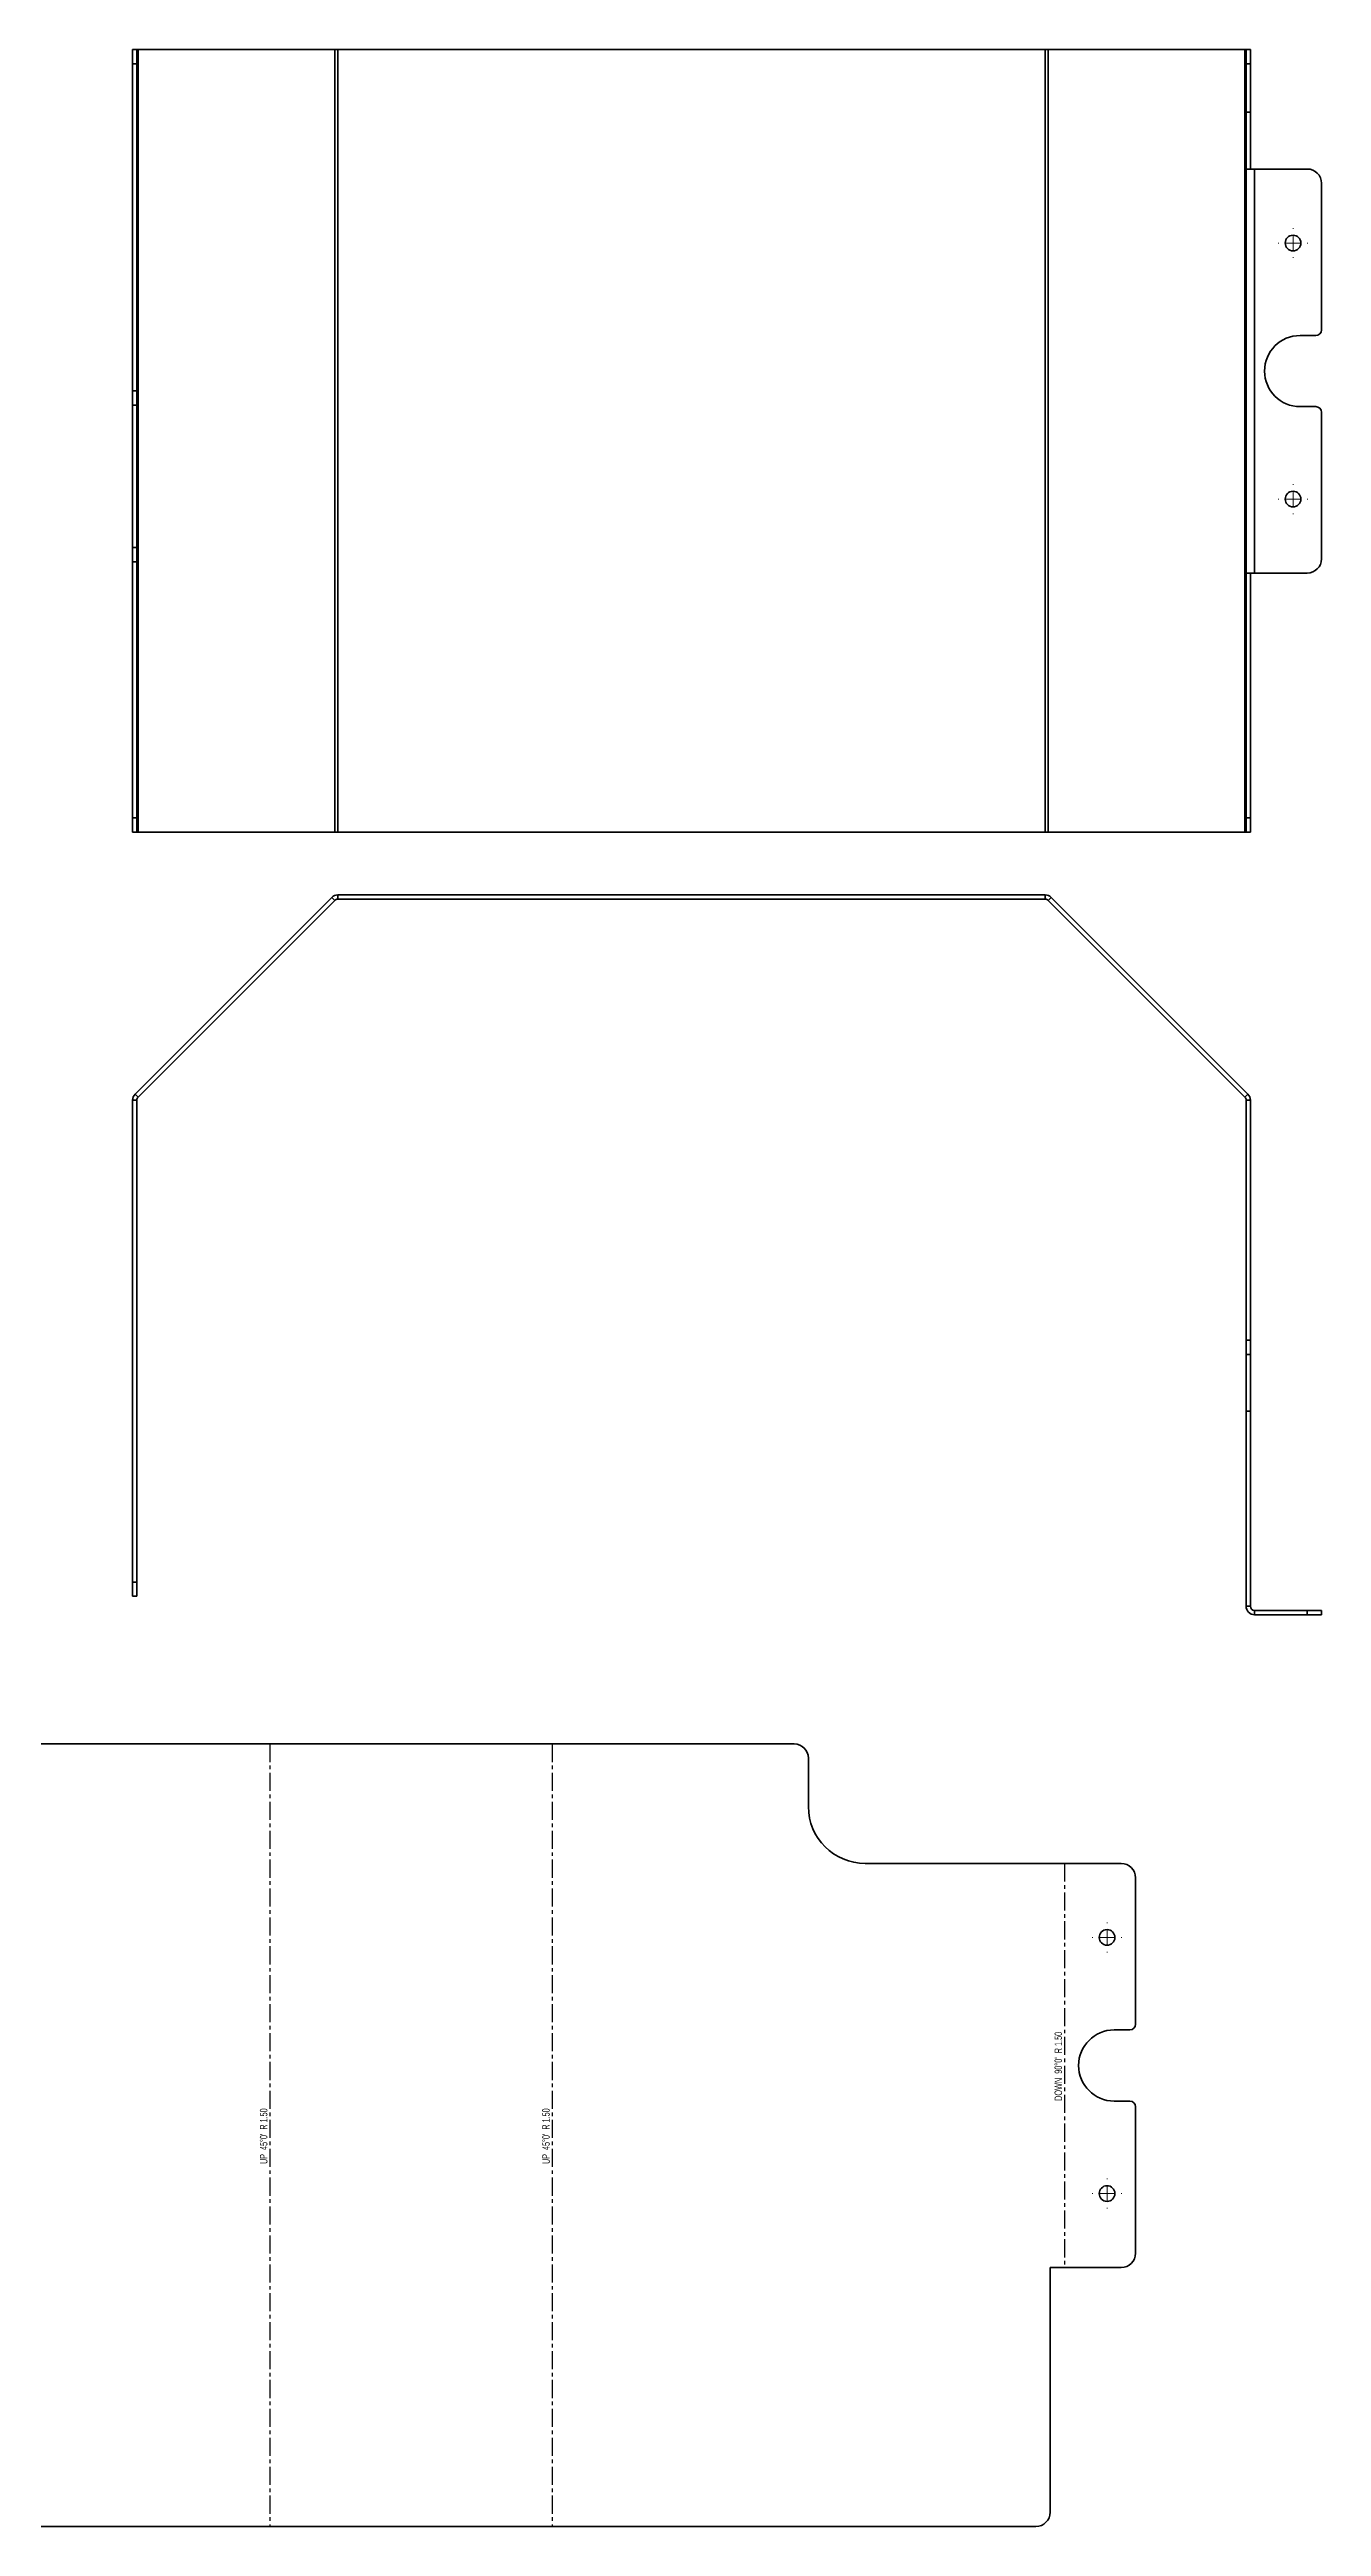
# Model space of a CAD drawing. Header units: millimetres. Extents: x -266 to 628, y -158 to 712.
# Drawn here: x 181 to 628, y -158 to 712 of the extents above; entities that cross this region are included whole.
import ezdxf

# ---------------------------------------------------------------- set-up
doc = ezdxf.new("R2010")
doc.units = ezdxf.units.MM
doc.linetypes.add('CENTER', pattern=[10.16, 6.35, -1.27, 1.27, -1.27])
doc.styles.add('SLDTEXTSTYLE0', font='TXT', dxfattribs={"width": 0.605})
doc.styles.add('SLDTEXTSTYLE1', font='TXT', dxfattribs={"width": 0.574118})

# ---------------------------------------------------------------- blocks, each defined once
blk = doc.blocks.new('SW_CENTERMARKSYMBOL_0')
at = {"color": 0, "linetype": 'Continuous', "lineweight": 18}
for p, q in [((-5, 0), (-5.25, 0)), ((0, 0), (-2.5, 0)), ((0, 5), (0, 5.25)), ((0, 0), (0, 2.5)), ((0, 0), (0, -2.5)), ((0, 0), (2.5, 0)), ((5, 0), (5.25, 0)), ((0, -5), (0, -5.25))]:
    blk.add_line(p, q, dxfattribs=at)
blk = doc.blocks.new('SW_CENTERMARKSYMBOL_1')
at = {"color": 0, "linetype": 'Continuous', "lineweight": 18}
for p, q in [((-5, 0), (-5.25, 0)), ((0, 0), (-2.5, 0)), ((0, 5), (0, 5.25)), ((0, 0), (0, 2.5)), ((0, 0), (0, -2.5)), ((0, 0), (2.5, 0)), ((5, 0), (5.25, 0)), ((0, -5), (0, -5.25))]:
    blk.add_line(p, q, dxfattribs=at)
blk = doc.blocks.new('SW_CENTERMARKSYMBOL_4')
at = {"color": 0, "linetype": 'Continuous', "lineweight": 18}
for p, q in [((-5, 0), (-5.25, 0)), ((0, 0), (-2.5, 0)), ((0, 5), (0, 5.25)), ((0, 0), (0, 2.5)), ((0, 0), (0, -2.5)), ((0, 0), (2.5, 0)), ((5, 0), (5.25, 0)), ((0, -5), (0, -5.25))]:
    blk.add_line(p, q, dxfattribs=at)
blk = doc.blocks.new('SW_CENTERMARKSYMBOL_5')
at = {"color": 0, "linetype": 'Continuous', "lineweight": 18}
for p, q in [((-5, 0), (-5.25, 0)), ((0, 0), (-2.5, 0)), ((0, 5), (0, 5.25)), ((0, 0), (0, 2.5)), ((0, 0), (0, -2.5)), ((0, 0), (2.5, 0)), ((5, 0), (5.25, 0)), ((0, -5), (0, -5.25))]:
    blk.add_line(p, q, dxfattribs=at)

msp = doc.modelspace()

# ---------------------------------------------------------------- linework, layer by layer
at = {"color": 7, "linetype": 'Continuous', "lineweight": 35}
for p, q in [((210.05, 707.24), (210.05, 712.24)), ((210.05, 712.24), (211.55, 712.24)), ((211.55, 707.24), (210.05, 707.24)), ((210.05, 707.24), (210.05, 592.24)), ((211.55, 712.24), (211.55, 707.24)), ((211.99, 712.24), (211.55, 712.24)), ((211.55, 707.24), (211.55, 592.24)), ((211.99, 712.24), (211.99, 437.24)), ((281.12, 712.24), (211.99, 712.24)), ((281.12, 712.24), (281.12, 437.24)), ((282.18, 712.24), (281.12, 712.24)), ((282.18, 712.24), (282.18, 437.24)), ((530.93, 712.24), (282.18, 712.24)), ((530.93, 712.24), (530.93, 437.24)), ((531.99, 712.24), (530.93, 712.24)), ((531.99, 712.24), (531.99, 437.24)), ((601.12, 712.24), (531.99, 712.24)), ((601.12, 712.24), (601.12, 437.24)), ((601.55, 712.24), (601.12, 712.24)), ((601.55, 712.24), (603.05, 712.24)), ((601.55, 707.24), (601.55, 712.24)), ((603.05, 707.24), (601.55, 707.24)), ((601.55, 707.24), (601.55, 690.24)), ((603.05, 712.24), (603.05, 707.24)), ((603.05, 707.24), (603.05, 690.24)), ((601.55, 690.24), (603.05, 690.24)), ((601.55, 690.24), (601.55, 670.24)), ((603.05, 690.24), (603.05, 670.24)), ((601.55, 670.24), (604.55, 670.24)), ((601.55, 528.24), (601.55, 670.24)), ((604.55, 528.24), (604.55, 670.24)), ((623.05, 670.24), (604.55, 670.24)), ((628.05, 613.74), (628.05, 665.24)), ((620.55, 611.74), (626.05, 611.74)), ((210.05, 592.24), (211.55, 592.24)), ((210.05, 587.24), (210.05, 592.24)), ((211.55, 592.24), (211.55, 587.24)), ((211.55, 587.24), (210.05, 587.24)), ((210.05, 587.24), (210.05, 537.24)), ((211.55, 537.24), (211.55, 587.24)), ((626.05, 586.74), (620.55, 586.74)), ((628.05, 533.24), (628.05, 584.74)), ((210.05, 537.24), (211.55, 537.24)), ((210.05, 532.24), (210.05, 537.24)), ((211.55, 532.24), (210.05, 532.24)), ((210.05, 532.24), (210.05, 442.24)), ((211.55, 537.24), (211.55, 532.24)), ((211.55, 532.24), (211.55, 442.24)), ((604.55, 528.24), (601.55, 528.24)), ((601.55, 528.24), (601.55, 442.24)), ((603.05, 528.24), (603.05, 442.24)), ((604.55, 528.24), (623.05, 528.24)), ((210.05, 442.24), (211.55, 442.24)), ((210.05, 437.24), (210.05, 442.24)), ((211.55, 437.24), (210.05, 437.24)), ((211.55, 442.24), (211.55, 437.24)), ((211.99, 437.24), (211.55, 437.24)), ((281.12, 437.24), (211.99, 437.24)), ((282.18, 437.24), (281.12, 437.24)), ((530.93, 437.24), (282.18, 437.24)), ((531.99, 437.24), (530.93, 437.24)), ((601.12, 437.24), (531.99, 437.24)), ((601.55, 437.24), (601.12, 437.24)), ((601.55, 442.24), (603.05, 442.24)), ((601.55, 437.24), (601.55, 442.24)), ((603.05, 437.24), (601.55, 437.24)), ((603.05, 442.24), (603.05, 437.24)), ((280.05, 414.28), (210.93, 345.16)), ((281.12, 413.22), (211.99, 344.09)), ((281.12, 413.22), (280.05, 414.28)), ((282.18, 415.16), (282.18, 413.66)), ((530.93, 415.16), (282.18, 415.16)), ((530.93, 413.66), (282.18, 413.66)), ((530.93, 413.66), (530.93, 415.16)), ((533.05, 414.28), (531.99, 413.22)), ((601.12, 344.09), (531.99, 413.22)), ((602.18, 345.16), (533.05, 414.28)), ((211.55, 343.03), (210.05, 343.03)), ((210.05, 343.03), (210.05, 173.66)), ((210.93, 345.16), (211.99, 344.09)), ((211.55, 343.03), (211.55, 173.66)), ((601.12, 344.09), (602.18, 345.16)), ((603.05, 343.03), (601.55, 343.03)), ((601.55, 258.66), (601.55, 343.03)), ((603.05, 258.66), (603.05, 343.03)), ((601.55, 258.66), (603.05, 258.66)), ((601.55, 253.66), (601.55, 258.66)), ((603.05, 253.66), (601.55, 253.66)), ((601.55, 253.66), (601.55, 233.66)), ((603.05, 258.66), (603.05, 253.66)), ((603.05, 253.66), (603.05, 233.66)), ((601.55, 233.66), (603.05, 233.66)), ((601.55, 165.16), (601.55, 233.66)), ((603.05, 165.16), (603.05, 233.66)), ((210.05, 173.66), (211.55, 173.66)), ((210.05, 168.66), (210.05, 173.66)), ((211.55, 168.66), (210.05, 168.66)), ((211.55, 173.66), (211.55, 168.66)), ((603.05, 165.16), (601.55, 165.16)), ((604.55, 163.66), (604.55, 162.16)), ((623.05, 163.66), (604.55, 163.66)), ((623.05, 162.16), (604.55, 162.16)), ((623.05, 162.16), (623.05, 163.66)), ((623.05, 163.66), (628.05, 163.66)), ((628.05, 162.16), (623.05, 162.16)), ((628.05, 163.66), (628.05, 162.16)), ((442.65, 116.75), (-261.37, 116.75)), ((447.65, 111.75), (447.65, 94.75)), ((557.66, 74.75), (467.65, 74.75)), ((562.66, 18.25), (562.66, 69.75)), ((555.16, 16.25), (560.66, 16.25)), ((560.66, -8.75), (555.16, -8.75)), ((562.66, -62.25), (562.66, -10.75)), ((532.65, -67.25), (557.66, -67.25)), ((532.65, -67.25), (532.65, -153.25)), ((527.65, -158.25), (-261.37, -158.25))]:
    msp.add_line(p, q, dxfattribs=at)
at = {"color": 7, "linetype": 'CENTER'}
for p, q in [((258.27, 116.75), (258.27, -158.25)), ((357.53, 116.75), (357.53, -158.25)), ((537.66, 74.75), (537.66, -67.25))]:
    msp.add_line(p, q, dxfattribs=at)
at = {"color": 7, "linetype": 'Continuous', "lineweight": 35}
for centre in [(618.05, 644.24), (618.05, 554.24), (552.66, 48.75), (552.66, -41.25)]:
    msp.add_circle(centre, 2.75, dxfattribs=at)
for centre, radius, start, end in [((623.05, 665.24), 5, 0, 90), ((620.55, 599.24), 12.5, 90, 270), ((626.05, 613.74), 2, 270, 0), ((626.05, 584.74), 2, 0, 90), ((623.05, 533.24), 5, 270, 0), ((282.18, 412.16), 3, 90, 135), ((282.18, 412.16), 1.5, 90, 135), ((530.93, 412.16), 3, 45, 90), ((530.93, 412.16), 1.5, 45, 90), ((213.05, 343.03), 3, 135, 180), ((213.05, 343.03), 1.5, 135, 180), ((600.05, 343.03), 1.5, 0, 45), ((600.05, 343.03), 3, 0, 45), ((604.55, 165.16), 3, 180, 270), ((604.55, 165.16), 1.5, 180, 270), ((442.65, 111.75), 5, 0, 90), ((467.65, 94.75), 20, 180, 270), ((557.66, 69.75), 5, 0, 90), ((560.66, 18.25), 2, 270, 0), ((555.16, 3.75), 12.5, 90, 270), ((560.66, -10.75), 2, 0, 90), ((557.66, -62.25), 5, 270, 0), ((527.65, -153.25), 5, 270, 0)]:
    msp.add_arc(centre, radius, start, end, dxfattribs=at)

# ---------------------------------------------------------------- block references
at = {"color": 7, "linetype": 'Continuous', "lineweight": 18}
for name, p in [('SW_CENTERMARKSYMBOL_5', (618.05, 644.24)), ('SW_CENTERMARKSYMBOL_4', (618.05, 554.24)), ('SW_CENTERMARKSYMBOL_1', (552.66, 48.75)), ('SW_CENTERMARKSYMBOL_0', (552.66, -41.25))]:
    msp.add_blockref(name, p, dxfattribs=at)

# ---------------------------------------------------------------- texts
at = {"color": 7, "linetype": 'Continuous', "lineweight": 18, "char_height": 2.6458, "attachment_point": 2, "rotation": 90}
for s, insert, style in [("DOWN  90°0'  R 1.50", (534.2, 3.45), 'SLDTEXTSTYLE0'), ("UP  45°0'  R 1.50", (254.81, -21.1), 'SLDTEXTSTYLE1'), ("UP  45°0'  R 1.50", (354.07, -21.1), 'SLDTEXTSTYLE1')]:
    msp.add_mtext(s, dxfattribs=dict(at, insert=insert, style=style))

doc.saveas('drawing.dxf')
